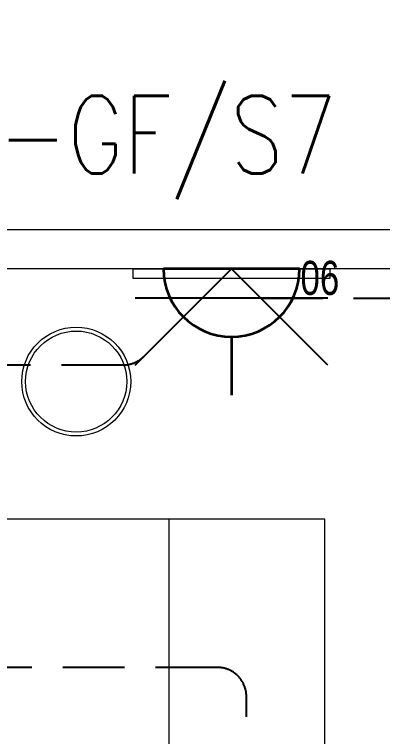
# Model space of a CAD drawing. Header units: inches. Extents: x -12418 to 57169, y -29325 to 19878.
# Drawn here: x 41869 to 42815, y -10051 to -8193 of the extents above; entities that cross this region are included whole.
import ezdxf
from ezdxf import colors
from ezdxf.entities.mleader import LeaderData, LeaderLine
from ezdxf.enums import TextEntityAlignment as Align
from ezdxf.math import Vec2, Vec3

# ---------------------------------------------------------------- set-up
doc = ezdxf.new("R2010")
doc.units = ezdxf.units.IN
doc.header["$LTSCALE"] = 25
doc.header["$MEASUREMENT"] = 0
for name, pattern in [('00-Ground Floor$0$HIDDEN', [9.525, 6.35, -3.175]), ('DASHDOT', [25.4, 12.7, -6.35, 0, -6.35]), ('HIDDEN', [9.525, 6.35, -3.175])]:
    doc.linetypes.add(name, pattern=pattern)
doc.layers.get('0').update_dxf_attribs({"color": 8})
doc.layers.get('Defpoints').update_dxf_attribs({"color": 8})
for name, color, linetype, lineweight in [('00-Ground Floor$0$72_EGR_EQP_TAG', 142, 'Continuous', 5), ('00-Ground Floor$0$LOADING', 253, 'Continuous', 5), ('00-Ground Floor$0$Walls', 251, 'Continuous', 5), ('E-LITE-CIRC', 6, 'Continuous', 25), ('E-LITE-CLNG-CNDT', 6, 'DASHDOT', 35), ('E-LITE-EXIT-NUMB', 6, 'Continuous', 25), ('E-POWR-FLOR-CNDT', 6, 'HIDDEN', 25), ('E-POWR-WALL', 4, 'Continuous', 35)]:
    doc.layers.add(name, color=color, linetype=linetype, lineweight=lineweight)
doc.styles.add('00-Ground Floor$0$X3G_ENTITY_257CFD', font='swisscl.ttf', dxfattribs={"height": 200})
doc.styles.add('DC_Simplex', font='SIMPLEX.shx', dxfattribs={"width": 0.7})

# ---------------------------------------------------------------- blocks, each defined once
blk = doc.blocks.new('00-Ground Floor$0$WM00001-P')
at = {"layer": '00-Ground Floor$0$LOADING'}
for radius in [0.14, 0.13]:
    blk.add_circle((0, 0), radius, dxfattribs=at)
blk = doc.blocks.new('00-Ground Floor$0$GF21043-P')
at = {"color": 0}
for p, q in [((-0.8, 0.75), (-0.8, 0)), ((-0.8, 0), (0.8, 0))]:
    blk.add_line(p, q, dxfattribs=at)
at = {"color": 0, "linetype": '00-Ground Floor$0$HIDDEN'}
blk.add_line((-0.4, 0.6), (-0.4, 0), dxfattribs=at)
blk = doc.blocks.new('00-Ground Floor')
at = {"layer": '00-Ground Floor$0$LOADING', "elevation": 0}
blk.add_lwpolyline([(42173.6, -8872.4), (42173.6, -8847.4), (42679.6, -8847.4), (42679.6, -8872.4), (42173.6, -8872.4)], dxfattribs=at)
at = {"layer": '00-Ground Floor$0$Walls'}
for p, q in [((43777.5, -8747.4, 0), (40897.1, -8747.4, 0)), ((43777.5, -8847.4, 0), (40997.1, -8847.4, 0))]:
    blk.add_line(p, q, dxfattribs=at)
at = {"layer": '00-Ground Floor$0$LOADING', "extrusion": (-2.24019e-05, -2.33981e-18, -1), "xscale": -1000, "yscale": 1000, "zscale": 1000, "rotation": 179.9999999999996}
blk.add_blockref('00-Ground Floor$0$WM00001-P', (-42027.4, -9137.5, -0.9), dxfattribs=at)
at = {"layer": '00-Ground Floor$0$LOADING', "extrusion": (2.24019e-05, 2.3432e-18, 1), "xscale": 1000, "yscale": 1000, "zscale": 1000, "rotation": 180}
blk.add_blockref('00-Ground Floor$0$GF21043-P', (41866.6, -9491.7, 0.9), dxfattribs=at)
at = {"layer": '00-Ground Floor$0$72_EGR_EQP_TAG', "insert": (42653.7, -8826.9, 0), "char_height": 87.47, "attachment_point": 2, "style": '00-Ground Floor$0$X3G_ENTITY_257CFD'}
blk.add_mtext('06', dxfattribs=at)
blk = doc.blocks.new('*U40')
blk.add_line((0, 1.75), (0, 3.25))
blk.add_lwpolyline([(1.75, 0, 1), (-1.75, 0)], format="xyb", close=True)
at = {"layer": 'Defpoints'}
for p, q in [((-2.475, 2.475), (0, 0)), ((2.475, 2.475), (0, 0)), ((-2.475, 0.758), (2.475, 0.758))]:
    blk.add_line(p, q, dxfattribs=at)
at = {"layer": 'E-LITE-EXIT-NUMB', "style": 'DC_Simplex', "width": 0.7, "flags": 8}
blk.add_attdef('TYPE', text='', height=2, rotation=360, dxfattribs=at).set_placement((-2.682, 5.238), align=Align.RIGHT)
blk.add_attdef('CIRCUIT', (2.682, 5.238), '', height=2, rotation=360, dxfattribs=at)
blk = doc.blocks.new('ARR0W')
at = {"color": 45}
blk.add_ellipse((0, 0), major_axis=(0.4, 0), ratio=0.4, dxfattribs=at)
at = {"color": 45, "ltscale": 0.5}
blk.add_solid([(-1.4, 0.167), (-0.4, 0), (-1.4, -0.167)], dxfattribs=at)

msp = doc.modelspace()

# ---------------------------------------------------------------- linework, layer by layer
at = {"layer": 'E-POWR-FLOR-CNDT', "elevation": 0}
msp.add_lwpolyline([(42502.4, -8923.2), (43481.7, -8923.2)], dxfattribs=at)
for points in [[(42302.9, -8971.2), (42201.1, -9072.9, -0.198912), (42148.1, -9094.9), (41319.6, -9094.9, 0.414214), (41244.6, -9169.9), (41244.6, -9347.1, -0.198912), (41222.6, -9400.1), (41120.9, -9501.9)], [(42587.1, -12742), (42465, -12619.9), (42465, -9948.1, 0.414214), (42390, -9873.1), (41244.6, -9873.1), (41120.9, -9749.4)]]:
    msp.add_lwpolyline(points, format="xyb", dxfattribs=at)

# ---------------------------------------------------------------- block references
at = {"layer": 'E-LITE-CLNG-CNDT'}
msp.add_blockref('00-Ground Floor', (0, 0), dxfattribs=at)
at = {"layer": 'E-POWR-WALL', "xscale": 100, "yscale": 100, "zscale": 100, "rotation": 180}
msp.add_blockref('*U40', (42426.6, -8847.4, 0), dxfattribs=at)

# ---------------------------------------------------------------- leaders
at = {"layer": 'E-LITE-CIRC'}
ml = msp.add_multileader_mtext('Standard', dxfattribs=at)
ml.set_content('{\\Fdc_el_romans|c0;\\W0.8;TO\\Fromans|c0; \\Fsimplex|c0;LP-GF/S7}', color=256, style='DC_Simplex')
ml.set_leader_properties()
ml.set_arrow_properties(name='ARR0W')
ml.build(insert=Vec2(0, 0))
ml.multileader.update_dxf_attribs({"dogleg_length": 200, "arrow_head_size": 140, "scale": 100})
ctx = ml.context
ctx.base_point, ctx.scale, ctx.char_height, ctx.arrow_head_size, ctx.landing_gap_size, ctx.plane_origin, ctx.plane_x_axis, ctx.plane_y_axis = Vec3(40881.6, -8535.1, 0), 100, 200, 140, 140, Vec3(58006.7, -15299.9, 0), Vec3(1, 0.000001, 0), Vec3(-0.000001, 1, 0)
ctx.text_align_type = 2
notes = []
notes.append((ctx, [(1, (1, 1, 0), (42946.6, -8535.1, 0), (-1, -0.000001, 0), 108.8, [(0, [(43544.2, -8229.2, 0)], 0, [])])]))
ctx.mtext.insert, ctx.mtext.text_direction, ctx.mtext.rotation, ctx.mtext.alignment, ctx.mtext.flow_direction = Vec3(42697.8, -8401.8, 0), Vec3(1, 0.000001, 0), 0.000001, 3, 5
for ctx, leaders in notes:
    for number, flags, end, landing, length, lines in leaders:
        leader = LeaderData()
        leader.index, (leader.has_last_leader_line, leader.has_dogleg_vector, leader.attachment_direction) = number, flags
        leader.last_leader_point, leader.dogleg_vector, leader.dogleg_length = Vec3(end), Vec3(landing), length
        for number, points, colour, breaks in lines:
            line = LeaderLine()
            line.index, line.vertices, line.color, line.breaks = number, Vec3.list(points), colors.encode_raw_color(colour), breaks
            leader.lines.append(line)
        ctx.leaders.append(leader)

doc.saveas('drawing.dxf')
